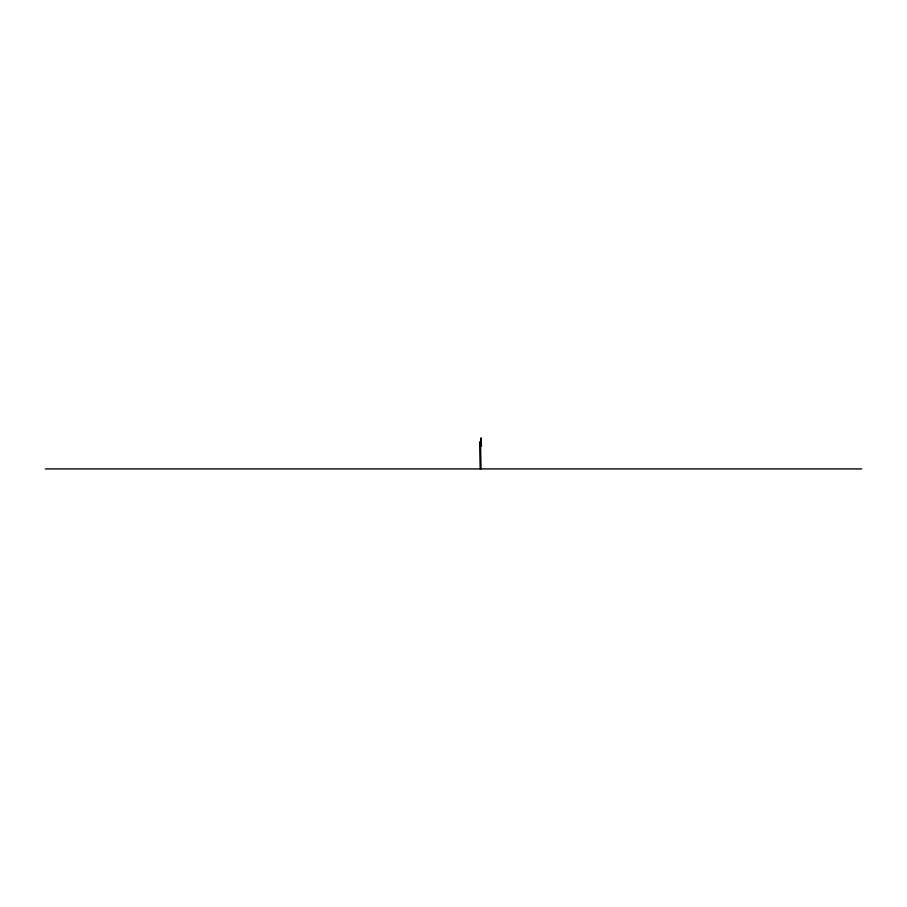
<?xml version="1.0" encoding="UTF-8"?>
<svg xmlns="http://www.w3.org/2000/svg" width="907" height="907" viewBox="0 0 907 907"><rect width="100%" height="100%" fill="white"/><g stroke="black" fill="none" stroke-linecap="round" stroke-linejoin="round"><path stroke-width="1.36" d="M45.35 468.919L861.65 468.919M480.721 468.919L480.166 441.562L480.2 468.919M480.631 441.562L480.631 468.919M481.095 438.081L481.39 445.972L481.095 438.081"/></g></svg>
